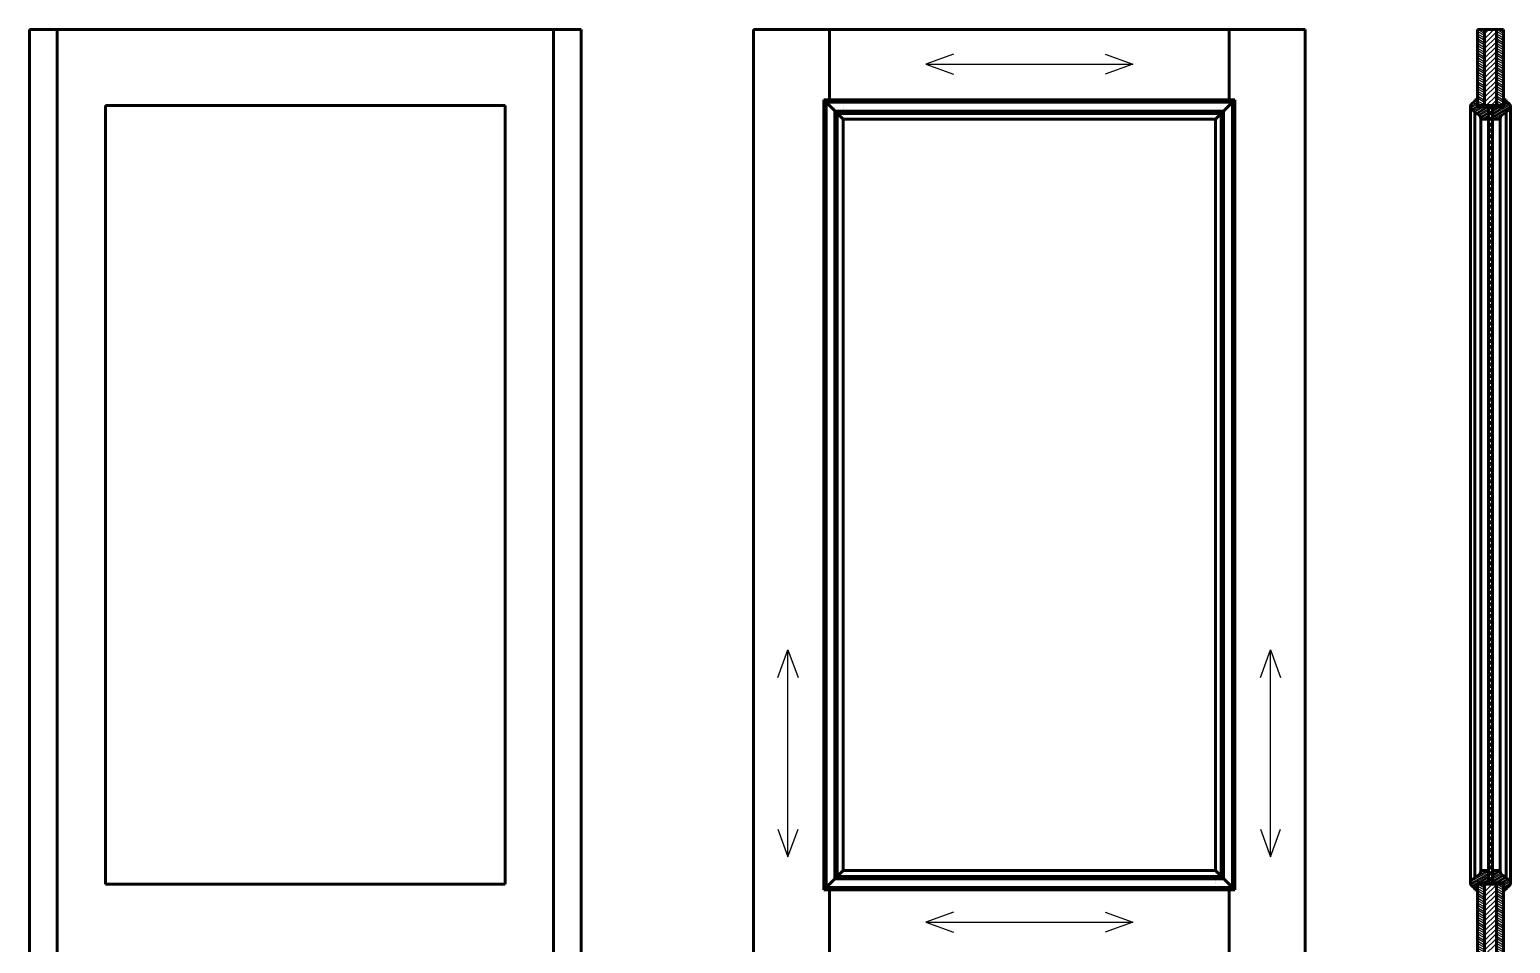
# Model space of a CAD drawing. Header units: inches. Extents: x -4554 to 14101, y -13650 to 2449.
# Drawn here: x -1050 to 1098, y -2426 to -1100 of the extents above; entities that cross this region are included whole.
import ezdxf

# ---------------------------------------------------------------- set-up
doc = ezdxf.new("R2010")
doc.units = ezdxf.units.IN
doc.layers.add('Слой1', color=7, linetype='Continuous')

# ---------------------------------------------------------------- blocks, each defined once
blk = doc.blocks.new('*B3')
at = {"layer": 'Слой1', "linetype": 'Continuous'}
for p, q in [((1066, -1221.8), (1069.5, -1218.3)), ((1066, -1220.4), (1068.1, -1218.3)), ((1067.4, -1221.8), (1069.5, -1219.7)), ((1071.6, -1212), (1068, -1215.5)), ((1070.2, -1212), (1068, -1214.1)), ((1072, -1220.1), (1068.5, -1223.6)), ((1070.6, -1220.1), (1068.5, -1222.2)), ((1071.6, -1213.4), (1069.5, -1215.5)), ((1072, -1221.5), (1069.9, -1223.6)), ((1066, -1230.3), (1069.5, -1226.8)), ((1066, -1228.9), (1068.1, -1226.8)), ((1066, -1238.8), (1069.5, -1235.3)), ((1066, -1237.4), (1068.1, -1235.3)), ((1066, -1247.3), (1069.5, -1243.7)), ((1066, -1245.9), (1068.1, -1243.7)), ((1067.4, -1230.3), (1069.5, -1228.2)), ((1067.4, -1238.8), (1069.5, -1236.7)), ((1067.4, -1247.3), (1069.5, -1245.2)), ((1072, -1228.5), (1068.5, -1232.1)), ((1070.6, -1228.5), (1068.5, -1230.7)), ((1072, -1237), (1068.5, -1240.6)), ((1070.6, -1237), (1068.5, -1239.2)), ((1072, -1245.5), (1068.5, -1249.1)), ((1070.6, -1245.5), (1068.5, -1247.6)), ((1072, -1230), (1069.9, -1232.1)), ((1072, -1238.4), (1069.9, -1240.6)), ((1066, -1255.8), (1069.5, -1252.2)), ((1066, -1254.3), (1068.1, -1252.2)), ((1066, -1264.2), (1069.5, -1260.7)), ((1066, -1262.8), (1068.1, -1260.7)), ((1067.4, -1255.8), (1069.5, -1253.6)), ((1067.4, -1264.2), (1069.5, -1262.1)), ((1072, -1254), (1068.5, -1257.5)), ((1070.6, -1254), (1068.5, -1256.1)), ((1072, -1262.5), (1068.5, -1266)), ((1070.6, -1262.5), (1068.5, -1264.6)), ((1072, -1246.9), (1069.9, -1249.1)), ((1072, -1255.4), (1069.9, -1257.5)), ((1072, -1263.9), (1069.9, -1266)), ((1066, -1272.7), (1069.5, -1269.2)), ((1066, -1271.3), (1068.1, -1269.2)), ((1066, -1281.2), (1069.5, -1277.7)), ((1066, -1279.8), (1068.1, -1277.7)), ((1066, -1289.7), (1069.5, -1286.2)), ((1066, -1288.3), (1068.1, -1286.2)), ((1067.4, -1272.7), (1069.5, -1270.6)), ((1067.4, -1281.2), (1069.5, -1279.1)), ((1067.4, -1289.7), (1069.5, -1287.6)), ((1072, -1271), (1068.5, -1274.5)), ((1070.6, -1271), (1068.5, -1273.1)), ((1072, -1279.5), (1068.5, -1283)), ((1070.6, -1279.5), (1068.5, -1281.6)), ((1072, -1287.9), (1068.5, -1291.5)), ((1070.6, -1287.9), (1068.5, -1290.1)), ((1072, -1272.4), (1069.9, -1274.5)), ((1072, -1280.9), (1069.9, -1283)), ((1066, -1298.2), (1069.5, -1294.7)), ((1066, -1296.8), (1068.1, -1294.7)), ((1066, -1306.7), (1069.5, -1303.1)), ((1066, -1305.3), (1068.1, -1303.1)), ((1067.4, -1298.2), (1069.5, -1296.1)), ((1067.4, -1306.7), (1069.5, -1304.6)), ((1072, -1296.4), (1068.5, -1300)), ((1070.6, -1296.4), (1068.5, -1298.6)), ((1072, -1304.9), (1068.5, -1308.5)), ((1070.6, -1304.9), (1068.5, -1307)), ((1072, -1289.4), (1069.9, -1291.5)), ((1072, -1297.8), (1069.9, -1300)), ((1072, -1306.3), (1069.9, -1308.5)), ((1066, -1315.2), (1069.5, -1311.6)), ((1066, -1313.7), (1068.1, -1311.6)), ((1066, -1323.6), (1069.5, -1320.1)), ((1066, -1322.2), (1068.1, -1320.1)), ((1066, -1332.1), (1069.5, -1328.6)), ((1066, -1330.7), (1068.1, -1328.6)), ((1067.4, -1315.2), (1069.5, -1313)), ((1067.4, -1323.6), (1069.5, -1321.5)), ((1067.4, -1332.1), (1069.5, -1330)), ((1072, -1313.4), (1068.5, -1316.9)), ((1070.6, -1313.4), (1068.5, -1315.5)), ((1072, -1321.9), (1068.5, -1325.4)), ((1070.6, -1321.9), (1068.5, -1324)), ((1072, -1330.4), (1068.5, -1333.9)), ((1070.6, -1330.4), (1068.5, -1332.5)), ((1072, -1314.8), (1069.9, -1316.9)), ((1072, -1323.3), (1069.9, -1325.4)), ((1066, -1340.6), (1069.5, -1337.1)), ((1066, -1339.2), (1068.1, -1337.1)), ((1066, -1349.1), (1069.5, -1345.6)), ((1066, -1347.7), (1068.1, -1345.6)), ((1067.4, -1340.6), (1069.5, -1338.5)), ((1067.4, -1349.1), (1069.5, -1347)), ((1072, -1338.9), (1068.5, -1342.4)), ((1070.6, -1338.9), (1068.5, -1341)), ((1072, -1347.3), (1068.5, -1350.9)), ((1070.6, -1347.3), (1068.5, -1349.5)), ((1072, -1331.8), (1069.9, -1333.9)), ((1072, -1340.3), (1069.9, -1342.4)), ((1072, -1348.8), (1069.9, -1350.9)), ((1066, -1357.6), (1069.5, -1354.1)), ((1066, -1356.2), (1068.1, -1354.1)), ((1066, -1366.1), (1069.5, -1362.5)), ((1066, -1364.7), (1068.1, -1362.5)), ((1066, -1374.6), (1069.5, -1371)), ((1066, -1373.1), (1068.1, -1371)), ((1067.4, -1357.6), (1069.5, -1355.5)), ((1067.4, -1366.1), (1069.5, -1363.9)), ((1067.4, -1374.6), (1069.5, -1372.4)), ((1072, -1355.8), (1068.5, -1359.4)), ((1070.6, -1355.8), (1068.5, -1357.9)), ((1072, -1364.3), (1068.5, -1367.8)), ((1070.6, -1364.3), (1068.5, -1366.4)), ((1072, -1372.8), (1068.5, -1376.3)), ((1070.6, -1372.8), (1068.5, -1374.9)), ((1072, -1357.2), (1069.9, -1359.4)), ((1072, -1365.7), (1069.9, -1367.8)), ((1072, -1374.2), (1069.9, -1376.3)), ((1066, -1383), (1069.5, -1379.5)), ((1066, -1381.6), (1068.1, -1379.5)), ((1066, -1391.5), (1069.5, -1388)), ((1066, -1390.1), (1068.1, -1388)), ((1067.4, -1383), (1069.5, -1380.9)), ((1067.4, -1391.5), (1069.5, -1389.4)), ((1072, -1381.3), (1068.5, -1384.8)), ((1070.6, -1381.3), (1068.5, -1383.4)), ((1072, -1389.8), (1068.5, -1393.3)), ((1070.6, -1389.8), (1068.5, -1391.9)), ((1072, -1382.7), (1069.9, -1384.8)), ((1072, -1391.2), (1069.9, -1393.3)), ((1066, -1400), (1069.5, -1396.5)), ((1066, -1398.6), (1068.1, -1396.5)), ((1066, -1408.5), (1069.5, -1405)), ((1066, -1407.1), (1068.1, -1405)), ((1066, -1417), (1069.5, -1413.4)), ((1066, -1415.6), (1068.1, -1413.4)), ((1067.4, -1400), (1069.5, -1397.9)), ((1067.4, -1408.5), (1069.5, -1406.4)), ((1067.4, -1417), (1069.5, -1414.9)), ((1072, -1398.3), (1068.5, -1401.8)), ((1070.6, -1398.3), (1068.5, -1400.4)), ((1072, -1406.7), (1068.5, -1410.3)), ((1070.6, -1406.7), (1068.5, -1408.9)), ((1072, -1415.2), (1068.5, -1418.8)), ((1070.6, -1415.2), (1068.5, -1417.3)), ((1072, -1399.7), (1069.9, -1401.8)), ((1072, -1408.2), (1069.9, -1410.3)), ((1072, -1416.6), (1069.9, -1418.8)), ((1066, -1425.5), (1069.5, -1421.9)), ((1066, -1424.1), (1068.1, -1421.9)), ((1066, -1434), (1069.5, -1430.4)), ((1066, -1432.5), (1068.1, -1430.4)), ((1066, -1442.4), (1069.5, -1438.9)), ((1066, -1441), (1068.1, -1438.9)), ((1067.4, -1425.5), (1069.5, -1423.3)), ((1067.4, -1434), (1069.5, -1431.8)), ((1072, -1423.7), (1068.5, -1427.2)), ((1070.6, -1423.7), (1068.5, -1425.8)), ((1072, -1432.2), (1068.5, -1435.7)), ((1070.6, -1432.2), (1068.5, -1434.3)), ((1072, -1425.1), (1069.9, -1427.2)), ((1072, -1433.6), (1069.9, -1435.7)), ((1066, -1450.9), (1069.5, -1447.4)), ((1066, -1449.5), (1068.1, -1447.4)), ((1066, -1459.4), (1069.5, -1455.9)), ((1066, -1458), (1068.1, -1455.9)), ((1067.4, -1442.4), (1069.5, -1440.3)), ((1067.4, -1450.9), (1069.5, -1448.8)), ((1067.4, -1459.4), (1069.5, -1457.3)), ((1072, -1440.7), (1068.5, -1444.2)), ((1070.6, -1440.7), (1068.5, -1442.8)), ((1072, -1449.2), (1068.5, -1452.7)), ((1070.6, -1449.2), (1068.5, -1451.3)), ((1072, -1457.7), (1068.5, -1461.2)), ((1070.6, -1457.7), (1068.5, -1459.8)), ((1072, -1442.1), (1069.9, -1444.2)), ((1072, -1450.6), (1069.9, -1452.7)), ((1072, -1459.1), (1069.9, -1461.2)), ((1066, -1467.9), (1069.5, -1464.4)), ((1066, -1466.5), (1068.1, -1464.4)), ((1066, -1476.4), (1069.5, -1472.8)), ((1066, -1475), (1068.1, -1472.8)), ((1066, -1484.9), (1069.5, -1481.3)), ((1066, -1483.5), (1068.1, -1481.3)), ((1067.4, -1467.9), (1069.5, -1465.8)), ((1067.4, -1476.4), (1069.5, -1474.3)), ((1072, -1466.1), (1068.5, -1469.7)), ((1070.6, -1466.1), (1068.5, -1468.3)), ((1072, -1474.6), (1068.5, -1478.2)), ((1070.6, -1474.6), (1068.5, -1476.7)), ((1072, -1467.6), (1069.9, -1469.7)), ((1072, -1476), (1069.9, -1478.2)), ((1066, -1493.4), (1069.5, -1489.8)), ((1066, -1491.9), (1068.1, -1489.8)), ((1066, -1501.8), (1069.5, -1498.3)), ((1066, -1500.4), (1068.1, -1498.3)), ((1067.4, -1484.9), (1069.5, -1482.7)), ((1067.4, -1493.4), (1069.5, -1491.2)), ((1067.4, -1501.8), (1069.5, -1499.7)), ((1072, -1483.1), (1068.5, -1486.6)), ((1070.6, -1483.1), (1068.5, -1485.2)), ((1072, -1491.6), (1068.5, -1495.1)), ((1070.6, -1491.6), (1068.5, -1493.7)), ((1072, -1500.1), (1068.5, -1503.6)), ((1070.6, -1500.1), (1068.5, -1502.2)), ((1072, -1484.5), (1069.9, -1486.6)), ((1072, -1493), (1069.9, -1495.1)), ((1072, -1501.5), (1069.9, -1503.6)), ((1066, -1510.3), (1069.5, -1506.8)), ((1066, -1508.9), (1068.1, -1506.8)), ((1066, -1518.8), (1069.5, -1515.3)), ((1066, -1517.4), (1068.1, -1515.3)), ((1066, -1527.3), (1069.5, -1523.8)), ((1066, -1525.9), (1068.1, -1523.8)), ((1067.4, -1510.3), (1069.5, -1508.2)), ((1067.4, -1518.8), (1069.5, -1516.7)), ((1072, -1508.6), (1068.5, -1512.1)), ((1070.6, -1508.6), (1068.5, -1510.7)), ((1072, -1517), (1068.5, -1520.6)), ((1070.6, -1517), (1068.5, -1519.2)), ((1072, -1510), (1069.9, -1512.1)), ((1072, -1518.5), (1069.9, -1520.6)), ((1066, -1535.8), (1069.5, -1532.2)), ((1066, -1534.4), (1068.1, -1532.2)), ((1066, -1544.3), (1069.5, -1540.7)), ((1066, -1542.8), (1068.1, -1540.7)), ((1067.4, -1527.3), (1069.5, -1525.2)), ((1067.4, -1535.8), (1069.5, -1533.7)), ((1067.4, -1544.3), (1069.5, -1542.1)), ((1072, -1525.5), (1068.5, -1529.1)), ((1070.6, -1525.5), (1068.5, -1527.7)), ((1072, -1534), (1068.5, -1537.6)), ((1070.6, -1534), (1068.5, -1536.1)), ((1072, -1542.5), (1068.5, -1546)), ((1070.6, -1542.5), (1068.5, -1544.6)), ((1072, -1526.9), (1069.9, -1529.1)), ((1072, -1535.4), (1069.9, -1537.6)), ((1072, -1543.9), (1069.9, -1546)), ((1066, -1552.7), (1069.5, -1549.2)), ((1066, -1551.3), (1068.1, -1549.2)), ((1066, -1561.2), (1069.5, -1557.7)), ((1066, -1559.8), (1068.1, -1557.7)), ((1066, -1569.7), (1069.5, -1566.2)), ((1066, -1568.3), (1068.1, -1566.2)), ((1067.4, -1552.7), (1069.5, -1550.6)), ((1067.4, -1561.2), (1069.5, -1559.1)), ((1067.4, -1569.7), (1069.5, -1567.6)), ((1072, -1551), (1068.5, -1554.5)), ((1070.6, -1551), (1068.5, -1553.1)), ((1072, -1559.5), (1068.5, -1563)), ((1070.6, -1559.5), (1068.5, -1561.6)), ((1072, -1552.4), (1069.9, -1554.5)), ((1072, -1560.9), (1069.9, -1563)), ((1066, -1578.2), (1069.5, -1574.7)), ((1066, -1576.8), (1068.1, -1574.7)), ((1066, -1586.7), (1069.5, -1583.2)), ((1066, -1585.3), (1068.1, -1583.2)), ((1067.4, -1578.2), (1069.5, -1576.1)), ((1067.4, -1586.7), (1069.5, -1584.6)), ((1072, -1568), (1068.5, -1571.5)), ((1070.6, -1568), (1068.5, -1570.1)), ((1072, -1576.4), (1068.5, -1580)), ((1070.6, -1576.4), (1068.5, -1578.6)), ((1072, -1584.9), (1068.5, -1588.5)), ((1070.6, -1584.9), (1068.5, -1587.1)), ((1072, -1569.4), (1069.9, -1571.5)), ((1072, -1577.9), (1069.9, -1580)), ((1072, -1586.3), (1069.9, -1588.5)), ((1066, -1595.2), (1069.5, -1591.6)), ((1066, -1593.8), (1068.1, -1591.6)), ((1066, -1603.7), (1069.5, -1600.1)), ((1066, -1602.2), (1068.1, -1600.1)), ((1066, -1612.1), (1069.5, -1608.6)), ((1066, -1610.7), (1068.1, -1608.6)), ((1067.4, -1595.2), (1069.5, -1593.1)), ((1067.4, -1603.7), (1069.5, -1601.5)), ((1067.4, -1612.1), (1069.5, -1610)), ((1072, -1593.4), (1068.5, -1597)), ((1070.6, -1593.4), (1068.5, -1595.5)), ((1072, -1601.9), (1068.5, -1605.4)), ((1070.6, -1601.9), (1068.5, -1604)), ((1072, -1610.4), (1068.5, -1613.9)), ((1070.6, -1610.4), (1068.5, -1612.5)), ((1072, -1594.8), (1069.9, -1597)), ((1072, -1603.3), (1069.9, -1605.4)), ((1066, -1620.6), (1069.5, -1617.1)), ((1066, -1619.2), (1068.1, -1617.1)), ((1066, -1629.1), (1069.5, -1625.6)), ((1066, -1627.7), (1068.1, -1625.6)), ((1067.4, -1620.6), (1069.5, -1618.5)), ((1067.4, -1629.1), (1069.5, -1627)), ((1072, -1618.9), (1068.5, -1622.4)), ((1070.6, -1618.9), (1068.5, -1621)), ((1072, -1627.4), (1068.5, -1630.9)), ((1070.6, -1627.4), (1068.5, -1629.5)), ((1072, -1611.8), (1069.9, -1613.9)), ((1072, -1620.3), (1069.9, -1622.4)), ((1072, -1628.8), (1069.9, -1630.9)), ((1066, -1637.6), (1069.5, -1634.1)), ((1066, -1636.2), (1068.1, -1634.1)), ((1066, -1646.1), (1069.5, -1642.6)), ((1066, -1644.7), (1068.1, -1642.6)), ((1066, -1654.6), (1069.5, -1651)), ((1066, -1653.2), (1068.1, -1651)), ((1067.4, -1637.6), (1069.5, -1635.5)), ((1067.4, -1646.1), (1069.5, -1644)), ((1067.4, -1654.6), (1069.5, -1652.4)), ((1072, -1635.8), (1068.5, -1639.4)), ((1070.6, -1635.8), (1068.5, -1638)), ((1072, -1644.3), (1068.5, -1647.9)), ((1070.6, -1644.3), (1068.5, -1646.4)), ((1072, -1652.8), (1068.5, -1656.3)), ((1070.6, -1652.8), (1068.5, -1654.9)), ((1072, -1637.3), (1069.9, -1639.4)), ((1072, -1645.7), (1069.9, -1647.9)), ((1066, -1663.1), (1069.5, -1659.5)), ((1066, -1661.6), (1068.1, -1659.5)), ((1066, -1671.5), (1069.5, -1668)), ((1066, -1670.1), (1068.1, -1668)), ((1067.4, -1663.1), (1069.5, -1660.9)), ((1067.4, -1671.5), (1069.5, -1669.4)), ((1072, -1661.3), (1068.5, -1664.8)), ((1070.6, -1661.3), (1068.5, -1663.4)), ((1072, -1669.8), (1068.5, -1673.3)), ((1070.6, -1669.8), (1068.5, -1671.9)), ((1072, -1654.2), (1069.9, -1656.3)), ((1072, -1662.7), (1069.9, -1664.8)), ((1072, -1671.2), (1069.9, -1673.3)), ((1066, -1680), (1069.5, -1676.5)), ((1066, -1678.6), (1068.1, -1676.5)), ((1066, -1688.5), (1069.5, -1685)), ((1066, -1687.1), (1068.1, -1685)), ((1066, -1697), (1069.5, -1693.5)), ((1066, -1695.6), (1068.1, -1693.5)), ((1067.4, -1680), (1069.5, -1677.9)), ((1067.4, -1688.5), (1069.5, -1686.4)), ((1067.4, -1697), (1069.5, -1694.9)), ((1072, -1678.3), (1068.5, -1681.8)), ((1070.6, -1678.3), (1068.5, -1680.4)), ((1072, -1686.8), (1068.5, -1690.3)), ((1070.6, -1686.8), (1068.5, -1688.9)), ((1072, -1695.2), (1068.5, -1698.8)), ((1070.6, -1695.2), (1068.5, -1697.4)), ((1072, -1679.7), (1069.9, -1681.8)), ((1072, -1688.2), (1069.9, -1690.3)), ((1072, -1696.7), (1069.9, -1698.8)), ((1066, -1705.5), (1069.5, -1701.9)), ((1066, -1704.1), (1068.1, -1701.9)), ((1066, -1714), (1069.5, -1710.4)), ((1066, -1712.6), (1068.1, -1710.4)), ((1067.4, -1705.5), (1069.5, -1703.4)), ((1067.4, -1714), (1069.5, -1711.8)), ((1072, -1703.7), (1068.5, -1707.3)), ((1070.6, -1703.7), (1068.5, -1705.8)), ((1072, -1712.2), (1068.5, -1715.7)), ((1070.6, -1712.2), (1068.5, -1714.3)), ((1072, -1705.1), (1069.9, -1707.3)), ((1072, -1713.6), (1069.9, -1715.7)), ((1066, -1722.5), (1069.5, -1718.9)), ((1066, -1721), (1068.1, -1718.9)), ((1066, -1730.9), (1069.5, -1727.4)), ((1066, -1729.5), (1068.1, -1727.4)), ((1066, -1739.4), (1069.5, -1735.9)), ((1066, -1738), (1068.1, -1735.9)), ((1067.4, -1722.5), (1069.5, -1720.3)), ((1067.4, -1730.9), (1069.5, -1728.8)), ((1067.4, -1739.4), (1069.5, -1737.3)), ((1072, -1720.7), (1068.5, -1724.2)), ((1070.6, -1720.7), (1068.5, -1722.8)), ((1072, -1729.2), (1068.5, -1732.7)), ((1070.6, -1729.2), (1068.5, -1731.3)), ((1072, -1737.7), (1068.5, -1741.2)), ((1070.6, -1737.7), (1068.5, -1739.8)), ((1072, -1722.1), (1069.9, -1724.2)), ((1072, -1730.6), (1069.9, -1732.7)), ((1072, -1739.1), (1069.9, -1741.2)), ((1066, -1747.9), (1069.5, -1744.4)), ((1066, -1746.5), (1068.1, -1744.4)), ((1066, -1756.4), (1069.5, -1752.9)), ((1066, -1755), (1068.1, -1752.9)), ((1067.4, -1747.9), (1069.5, -1745.8)), ((1067.4, -1756.4), (1069.5, -1754.3)), ((1072, -1746.2), (1068.5, -1749.7)), ((1070.6, -1746.2), (1068.5, -1748.3)), ((1072, -1754.6), (1068.5, -1758.2)), ((1070.6, -1754.6), (1068.5, -1756.8)), ((1072, -1747.6), (1069.9, -1749.7)), ((1072, -1756.1), (1069.9, -1758.2)), ((1066, -1764.9), (1069.5, -1761.3)), ((1066, -1763.5), (1068.1, -1761.3)), ((1066, -1773.4), (1069.5, -1769.8)), ((1066, -1772), (1068.1, -1769.8)), ((1066, -1781.9), (1069.5, -1778.3)), ((1066, -1780.4), (1068.1, -1778.3)), ((1067.4, -1764.9), (1069.5, -1762.8)), ((1067.4, -1773.4), (1069.5, -1771.2)), ((1067.4, -1781.9), (1069.5, -1779.7)), ((1072, -1763.1), (1068.5, -1766.7)), ((1070.6, -1763.1), (1068.5, -1765.2)), ((1072, -1771.6), (1068.5, -1775.1)), ((1070.6, -1771.6), (1068.5, -1773.7)), ((1072, -1780.1), (1068.5, -1783.6)), ((1070.6, -1780.1), (1068.5, -1782.2)), ((1072, -1764.5), (1069.9, -1766.7)), ((1072, -1773), (1069.9, -1775.1)), ((1072, -1781.5), (1069.9, -1783.6)), ((1066, -1790.3), (1069.5, -1786.8)), ((1066, -1788.9), (1068.1, -1786.8)), ((1066, -1798.8), (1069.5, -1795.3)), ((1066, -1797.4), (1068.1, -1795.3)), ((1066, -1807.3), (1069.5, -1803.8)), ((1066, -1805.9), (1068.1, -1803.8)), ((1067.4, -1790.3), (1069.5, -1788.2)), ((1067.4, -1798.8), (1069.5, -1796.7)), ((1072, -1788.6), (1068.5, -1792.1)), ((1070.6, -1788.6), (1068.5, -1790.7)), ((1072, -1797.1), (1068.5, -1800.6)), ((1070.6, -1797.1), (1068.5, -1799.2)), ((1072, -1790), (1069.9, -1792.1)), ((1072, -1798.5), (1069.9, -1800.6)), ((1066, -1815.8), (1069.5, -1812.3)), ((1066, -1814.4), (1068.1, -1812.3)), ((1066, -1824.3), (1069.5, -1820.7)), ((1066, -1822.9), (1068.1, -1820.7)), ((1067.4, -1807.3), (1069.5, -1805.2)), ((1067.4, -1815.8), (1069.5, -1813.7)), ((1067.4, -1824.3), (1069.5, -1822.2)), ((1072, -1805.5), (1068.5, -1809.1)), ((1070.6, -1805.5), (1068.5, -1807.7)), ((1072, -1814), (1068.5, -1817.6)), ((1070.6, -1814), (1068.5, -1816.2)), ((1072, -1822.5), (1068.5, -1826.1)), ((1070.6, -1822.5), (1068.5, -1824.6)), ((1072, -1807), (1069.9, -1809.1)), ((1072, -1815.4), (1069.9, -1817.6)), ((1072, -1823.9), (1069.9, -1826.1)), ((1066, -1832.8), (1069.5, -1829.2)), ((1066, -1831.3), (1068.1, -1829.2)), ((1066, -1841.2), (1069.5, -1837.7)), ((1066, -1839.8), (1068.1, -1837.7)), ((1066, -1849.7), (1069.5, -1846.2)), ((1066, -1848.3), (1068.1, -1846.2)), ((1067.4, -1832.8), (1069.5, -1830.6)), ((1067.4, -1841.2), (1069.5, -1839.1)), ((1072, -1831), (1068.5, -1834.5)), ((1070.6, -1831), (1068.5, -1833.1)), ((1072, -1839.5), (1068.5, -1843)), ((1070.6, -1839.5), (1068.5, -1841.6)), ((1072, -1832.4), (1069.9, -1834.5)), ((1072, -1840.9), (1069.9, -1843)), ((1066, -1858.2), (1069.5, -1854.7)), ((1066, -1856.8), (1068.1, -1854.7)), ((1066, -1866.7), (1069.5, -1863.2)), ((1066, -1865.3), (1068.1, -1863.2)), ((1067.4, -1849.7), (1069.5, -1847.6)), ((1067.4, -1858.2), (1069.5, -1856.1)), ((1067.4, -1866.7), (1069.5, -1864.6)), ((1072, -1848), (1068.5, -1851.5)), ((1070.6, -1848), (1068.5, -1850.1)), ((1072, -1856.5), (1068.5, -1860)), ((1070.6, -1856.5), (1068.5, -1858.6)), ((1072, -1864.9), (1068.5, -1868.5)), ((1070.6, -1864.9), (1068.5, -1867.1)), ((1072, -1849.4), (1069.9, -1851.5)), ((1072, -1857.9), (1069.9, -1860)), ((1072, -1866.4), (1069.9, -1868.5)), ((1066, -1875.2), (1069.5, -1871.7)), ((1066, -1873.8), (1068.1, -1871.7)), ((1066, -1883.7), (1069.5, -1880.1)), ((1066, -1882.3), (1068.1, -1880.1)), ((1066, -1892.2), (1069.5, -1888.6)), ((1066, -1890.7), (1068.1, -1888.6)), ((1067.4, -1875.2), (1069.5, -1873.1)), ((1067.4, -1883.7), (1069.5, -1881.6)), ((1067.4, -1892.2), (1069.5, -1890)), ((1072, -1873.4), (1068.5, -1877)), ((1070.6, -1873.4), (1068.5, -1875.6)), ((1072, -1881.9), (1068.5, -1885.5)), ((1070.6, -1881.9), (1068.5, -1884)), ((1072, -1874.8), (1069.9, -1877)), ((1072, -1883.3), (1069.9, -1885.5)), ((1066, -1900.6), (1069.5, -1897.1)), ((1066, -1899.2), (1068.1, -1897.1)), ((1066, -1909.1), (1069.5, -1905.6)), ((1066, -1907.7), (1068.1, -1905.6)), ((1067.4, -1900.6), (1069.5, -1898.5)), ((1067.4, -1909.1), (1069.5, -1907)), ((1072, -1890.4), (1068.5, -1893.9)), ((1070.6, -1890.4), (1068.5, -1892.5)), ((1072, -1898.9), (1068.5, -1902.4)), ((1070.6, -1898.9), (1068.5, -1901)), ((1072, -1907.4), (1068.5, -1910.9)), ((1070.6, -1907.4), (1068.5, -1909.5)), ((1072, -1891.8), (1069.9, -1893.9)), ((1072, -1900.3), (1069.9, -1902.4)), ((1072, -1908.8), (1069.9, -1910.9)), ((1066, -1917.6), (1069.5, -1914.1)), ((1066, -1916.2), (1068.1, -1914.1)), ((1066, -1926.1), (1069.5, -1922.6)), ((1066, -1924.7), (1068.1, -1922.6)), ((1066, -1934.6), (1069.5, -1931)), ((1066, -1933.2), (1068.1, -1931)), ((1067.4, -1917.6), (1069.5, -1915.5)), ((1067.4, -1926.1), (1069.5, -1924)), ((1067.4, -1934.6), (1069.5, -1932.5)), ((1072, -1915.9), (1068.5, -1919.4)), ((1070.6, -1915.9), (1068.5, -1918)), ((1072, -1924.3), (1068.5, -1927.9)), ((1070.6, -1924.3), (1068.5, -1926.5)), ((1072, -1932.8), (1068.5, -1936.4)), ((1070.6, -1932.8), (1068.5, -1934.9)), ((1072, -1917.3), (1069.9, -1919.4)), ((1072, -1925.8), (1069.9, -1927.9)), ((1066, -1943.1), (1069.5, -1939.5)), ((1066, -1941.7), (1068.1, -1939.5)), ((1066, -1951.6), (1069.5, -1948)), ((1066, -1950.1), (1068.1, -1948)), ((1067.4, -1943.1), (1069.5, -1940.9)), ((1067.4, -1951.6), (1069.5, -1949.4)), ((1072, -1941.3), (1068.5, -1944.8)), ((1070.6, -1941.3), (1068.5, -1943.4)), ((1072, -1949.8), (1068.5, -1953.3)), ((1070.6, -1949.8), (1068.5, -1951.9)), ((1072, -1934.2), (1069.9, -1936.4)), ((1072, -1942.7), (1069.9, -1944.8)), ((1072, -1951.2), (1069.9, -1953.3)), ((1066, -1960), (1069.5, -1956.5)), ((1066, -1958.6), (1068.1, -1956.5)), ((1066, -1968.5), (1069.5, -1965)), ((1066, -1967.1), (1068.1, -1965)), ((1066, -1977), (1069.5, -1973.5)), ((1066, -1975.6), (1068.1, -1973.5)), ((1067.4, -1960), (1069.5, -1957.9)), ((1067.4, -1968.5), (1069.5, -1966.4)), ((1067.4, -1977), (1069.5, -1974.9)), ((1072, -1958.3), (1068.5, -1961.8)), ((1070.6, -1958.3), (1068.5, -1960.4)), ((1072, -1966.8), (1068.5, -1970.3)), ((1070.6, -1966.8), (1068.5, -1968.9)), ((1072, -1975.3), (1068.5, -1978.8)), ((1070.6, -1975.3), (1068.5, -1977.4)), ((1072, -1959.7), (1069.9, -1961.8)), ((1072, -1968.2), (1069.9, -1970.3)), ((1066, -1985.5), (1069.5, -1982)), ((1066, -1984.1), (1068.1, -1982)), ((1066, -1994), (1069.5, -1990.4)), ((1066, -1992.6), (1068.1, -1990.4)), ((1067.4, -1985.5), (1069.5, -1983.4)), ((1067.4, -1994), (1069.5, -1991.9)), ((1072, -1983.7), (1068.5, -1987.3)), ((1070.6, -1983.7), (1068.5, -1985.9)), ((1072, -1992.2), (1068.5, -1995.8)), ((1070.6, -1992.2), (1068.5, -1994.3)), ((1072, -1976.7), (1069.9, -1978.8)), ((1072, -1985.2), (1069.9, -1987.3)), ((1072, -1993.6), (1069.9, -1995.8)), ((1066, -2002.5), (1069.5, -1998.9)), ((1066, -2001.1), (1068.1, -1998.9)), ((1066, -2011), (1069.5, -2007.4)), ((1066, -2009.5), (1068.1, -2007.4)), ((1066, -2019.4), (1069.5, -2015.9)), ((1066, -2018), (1068.1, -2015.9)), ((1067.4, -2002.5), (1069.5, -2000.3)), ((1067.4, -2011), (1069.5, -2008.8)), ((1067.4, -2019.4), (1069.5, -2017.3)), ((1072, -2000.7), (1068.5, -2004.2)), ((1070.6, -2000.7), (1068.5, -2002.8)), ((1072, -2009.2), (1068.5, -2012.7)), ((1070.6, -2009.2), (1068.5, -2011.3)), ((1072, -2017.7), (1068.5, -2021.2)), ((1070.6, -2017.7), (1068.5, -2019.8)), ((1072, -2002.1), (1069.9, -2004.2)), ((1072, -2010.6), (1069.9, -2012.7)), ((1066, -2027.9), (1069.5, -2024.4)), ((1066, -2026.5), (1068.1, -2024.4)), ((1066, -2036.4), (1069.5, -2032.9)), ((1066, -2035), (1068.1, -2032.9)), ((1067.4, -2027.9), (1069.5, -2025.8)), ((1067.4, -2036.4), (1069.5, -2034.3)), ((1072, -2026.2), (1068.5, -2029.7)), ((1070.6, -2026.2), (1068.5, -2028.3)), ((1072, -2034.7), (1068.5, -2038.2)), ((1070.6, -2034.7), (1068.5, -2036.8)), ((1072, -2019.1), (1069.9, -2021.2)), ((1072, -2027.6), (1069.9, -2029.7)), ((1072, -2036.1), (1069.9, -2038.2)), ((1066, -2044.9), (1069.5, -2041.4)), ((1066, -2043.5), (1068.1, -2041.4)), ((1066, -2053.4), (1069.5, -2049.8)), ((1066, -2052), (1068.1, -2049.8)), ((1066, -2061.9), (1069.5, -2058.3)), ((1066, -2060.5), (1068.1, -2058.3)), ((1067.4, -2044.9), (1069.5, -2042.8)), ((1067.4, -2053.4), (1069.5, -2051.3)), ((1067.4, -2061.9), (1069.5, -2059.7)), ((1072, -2043.1), (1068.5, -2046.7)), ((1070.6, -2043.1), (1068.5, -2045.3)), ((1072, -2051.6), (1068.5, -2055.2)), ((1070.6, -2051.6), (1068.5, -2053.7)), ((1072, -2060.1), (1068.5, -2063.6)), ((1070.6, -2060.1), (1068.5, -2062.2)), ((1072, -2044.6), (1069.9, -2046.7)), ((1072, -2053), (1069.9, -2055.2)), ((1072, -2061.5), (1069.9, -2063.6)), ((1066, -2070.3), (1069.5, -2066.8)), ((1066, -2068.9), (1068.1, -2066.8)), ((1066, -2078.8), (1069.5, -2075.3)), ((1066, -2077.4), (1068.1, -2075.3)), ((1067.4, -2070.3), (1069.5, -2068.2)), ((1067.4, -2078.8), (1069.5, -2076.7)), ((1072, -2068.6), (1068.5, -2072.1)), ((1070.6, -2068.6), (1068.5, -2070.7)), ((1072, -2077.1), (1068.5, -2080.6)), ((1070.6, -2077.1), (1068.5, -2079.2)), ((1072, -2070), (1069.9, -2072.1)), ((1072, -2078.5), (1069.9, -2080.6)), ((1066, -2087.3), (1069.5, -2083.8)), ((1066, -2085.9), (1068.1, -2083.8)), ((1066, -2095.8), (1069.5, -2092.3)), ((1066, -2094.4), (1068.1, -2092.3)), ((1066, -2104.3), (1069.5, -2100.8)), ((1066, -2102.9), (1068.1, -2100.8)), ((1067.4, -2087.3), (1069.5, -2085.2)), ((1067.4, -2095.8), (1069.5, -2093.7)), ((1067.4, -2104.3), (1069.5, -2102.2)), ((1072, -2085.6), (1068.5, -2089.1)), ((1070.6, -2085.6), (1068.5, -2087.7)), ((1072, -2094), (1068.5, -2097.6)), ((1070.6, -2094), (1068.5, -2096.2)), ((1072, -2102.5), (1068.5, -2106.1)), ((1070.6, -2102.5), (1068.5, -2104.7)), ((1072, -2087), (1069.9, -2089.1)), ((1072, -2095.5), (1069.9, -2097.6)), ((1072, -2103.9), (1069.9, -2106.1)), ((1066, -2112.8), (1069.5, -2109.2)), ((1066, -2111.4), (1068.1, -2109.2)), ((1066, -2121.3), (1069.5, -2117.7)), ((1066, -2119.8), (1068.1, -2117.7)), ((1066, -2129.7), (1069.5, -2126.2)), ((1066, -2128.3), (1068.1, -2126.2)), ((1067.4, -2112.8), (1069.5, -2110.7)), ((1067.4, -2121.3), (1069.5, -2119.1)), ((1072, -2111), (1068.5, -2114.6)), ((1070.6, -2111), (1068.5, -2113.1)), ((1072, -2119.5), (1068.5, -2123)), ((1070.6, -2119.5), (1068.5, -2121.6)), ((1072, -2112.4), (1069.9, -2114.6)), ((1072, -2120.9), (1069.9, -2123)), ((1066, -2138.2), (1069.5, -2134.7)), ((1066, -2136.8), (1068.1, -2134.7)), ((1066, -2146.7), (1069.5, -2143.2)), ((1066, -2145.3), (1068.1, -2143.2)), ((1067.4, -2129.7), (1069.5, -2127.6)), ((1067.4, -2138.2), (1069.5, -2136.1)), ((1067.4, -2146.7), (1069.5, -2144.6)), ((1072, -2128), (1068.5, -2131.5)), ((1070.6, -2128), (1068.5, -2130.1)), ((1072, -2136.5), (1068.5, -2140)), ((1070.6, -2136.5), (1068.5, -2138.6)), ((1072, -2145), (1068.5, -2148.5)), ((1070.6, -2145), (1068.5, -2147.1)), ((1072, -2129.4), (1069.9, -2131.5)), ((1072, -2137.9), (1069.9, -2140)), ((1072, -2146.4), (1069.9, -2148.5)), ((1066, -2155.2), (1069.5, -2151.7)), ((1066, -2153.8), (1068.1, -2151.7)), ((1066, -2163.7), (1069.5, -2160.2)), ((1066, -2162.3), (1068.1, -2160.2)), ((1066, -2172.2), (1069.5, -2168.6)), ((1066, -2170.8), (1068.1, -2168.6)), ((1067.4, -2155.2), (1069.5, -2153.1)), ((1067.4, -2163.7), (1069.5, -2161.6)), ((1072, -2153.4), (1068.5, -2157)), ((1070.6, -2153.4), (1068.5, -2155.6)), ((1072, -2161.9), (1068.5, -2165.5)), ((1070.6, -2161.9), (1068.5, -2164.1)), ((1072, -2154.9), (1069.9, -2157)), ((1072, -2163.3), (1069.9, -2165.5)), ((1066, -2180.7), (1069.5, -2177.1)), ((1066, -2179.2), (1068.1, -2177.1)), ((1066, -2189.1), (1069.5, -2185.6)), ((1066, -2187.7), (1068.1, -2185.6)), ((1067.4, -2172.2), (1069.5, -2170.1)), ((1067.4, -2180.7), (1069.5, -2178.5)), ((1067.4, -2189.1), (1069.5, -2187)), ((1072, -2170.4), (1068.5, -2174)), ((1070.6, -2170.4), (1068.5, -2172.5)), ((1072, -2178.9), (1068.5, -2182.4)), ((1070.6, -2178.9), (1068.5, -2181)), ((1072, -2187.4), (1068.5, -2190.9)), ((1070.6, -2187.4), (1068.5, -2189.5)), ((1072, -2171.8), (1069.9, -2174)), ((1072, -2180.3), (1069.9, -2182.4)), ((1072, -2188.8), (1069.9, -2190.9)), ((1066, -2197.6), (1069.5, -2194.1)), ((1066, -2196.2), (1068.1, -2194.1)), ((1066, -2206.1), (1069.5, -2202.6)), ((1066, -2204.7), (1068.1, -2202.6)), ((1066, -2214.6), (1069.5, -2211.1)), ((1066, -2213.2), (1068.1, -2211.1)), ((1067.4, -2197.6), (1069.5, -2195.5)), ((1067.4, -2206.1), (1069.5, -2204)), ((1072, -2195.9), (1068.5, -2199.4)), ((1070.6, -2195.9), (1068.5, -2198)), ((1072, -2204.4), (1068.5, -2207.9)), ((1070.6, -2204.4), (1068.5, -2206.5)), ((1072, -2197.3), (1069.9, -2199.4)), ((1072, -2205.8), (1069.9, -2207.9)), ((1066, -2223.1), (1069.5, -2219.5)), ((1066, -2221.7), (1068.1, -2219.5)), ((1066, -2231.6), (1069.5, -2228)), ((1066, -2230.2), (1068.1, -2228)), ((1067.4, -2214.6), (1069.5, -2212.5)), ((1067.4, -2223.1), (1069.5, -2221)), ((1067.4, -2231.6), (1069.5, -2229.4)), ((1072, -2212.8), (1068.5, -2216.4)), ((1070.6, -2212.8), (1068.5, -2215)), ((1072, -2221.3), (1068.5, -2224.9)), ((1070.6, -2221.3), (1068.5, -2223.4)), ((1072, -2229.8), (1068.5, -2233.3)), ((1070.6, -2229.8), (1068.5, -2231.9)), ((1072, -2214.3), (1069.9, -2216.4)), ((1072, -2222.7), (1069.9, -2224.9)), ((1072, -2231.2), (1069.9, -2233.3)), ((1066, -2240.1), (1069.5, -2236.5)), ((1066, -2238.6), (1068.1, -2236.5)), ((1066, -2248.5), (1069.5, -2245)), ((1066, -2247.1), (1068.1, -2245)), ((1066, -2257), (1069.5, -2253.5)), ((1066, -2255.6), (1068.1, -2253.5)), ((1067.4, -2240.1), (1069.5, -2237.9)), ((1067.4, -2248.5), (1069.5, -2246.4)), ((1067.4, -2257), (1069.5, -2254.9)), ((1072, -2238.3), (1068.5, -2241.8)), ((1070.6, -2238.3), (1068.5, -2240.4)), ((1072, -2246.8), (1068.5, -2250.3)), ((1070.6, -2246.8), (1068.5, -2248.9)), ((1072, -2239.7), (1069.9, -2241.8)), ((1072, -2248.2), (1069.9, -2250.3)), ((1066, -2265.5), (1069.5, -2262)), ((1066, -2264.1), (1068.1, -2262)), ((1066, -2274), (1069.5, -2270.5)), ((1066, -2272.6), (1068.1, -2270.5)), ((1067.4, -2265.5), (1069.5, -2263.4)), ((1067.4, -2274), (1069.5, -2271.9)), ((1072, -2255.3), (1068.5, -2258.8)), ((1070.6, -2255.3), (1068.5, -2257.4)), ((1072, -2263.8), (1068.5, -2267.3)), ((1070.6, -2263.8), (1068.5, -2265.9)), ((1072, -2272.2), (1068.5, -2275.8)), ((1070.6, -2272.2), (1068.5, -2274.4)), ((1072, -2256.7), (1069.9, -2258.8)), ((1072, -2265.2), (1069.9, -2267.3)), ((1072, -2273.7), (1069.9, -2275.8)), ((1066, -2282.5), (1069.5, -2278.9)), ((1066, -2281.1), (1068.1, -2278.9)), ((1066, -2291), (1069.5, -2287.4)), ((1066, -2289.6), (1068.1, -2287.4)), ((1066, -2299.5), (1069.5, -2295.9)), ((1066, -2298), (1068.1, -2295.9)), ((1067.4, -2282.5), (1069.5, -2280.4)), ((1067.4, -2291), (1069.5, -2288.8)), ((1067.4, -2299.5), (1069.5, -2297.3)), ((1072, -2280.7), (1068.5, -2284.3)), ((1070.6, -2280.7), (1068.5, -2282.8)), ((1072, -2289.2), (1068.5, -2292.7)), ((1070.6, -2289.2), (1068.5, -2291.3)), ((1072, -2297.7), (1068.5, -2301.2)), ((1070.6, -2297.7), (1068.5, -2299.8)), ((1072, -2282.1), (1069.9, -2284.3)), ((1072, -2290.6), (1069.9, -2292.7)), ((1066, -2307.9), (1069.5, -2304.4)), ((1066, -2306.5), (1068.1, -2304.4)), ((1066, -2316.4), (1069.5, -2312.9)), ((1066, -2315), (1068.1, -2312.9)), ((1067.4, -2307.9), (1069.5, -2305.8)), ((1067.4, -2316.4), (1069.5, -2314.3)), ((1072, -2306.2), (1068.5, -2309.7)), ((1070.6, -2306.2), (1068.5, -2308.3)), ((1072, -2314.7), (1068.5, -2318.2)), ((1070.6, -2314.7), (1068.5, -2316.8)), ((1072, -2299.1), (1069.9, -2301.2)), ((1072, -2307.6), (1069.9, -2309.7)), ((1072, -2316.1), (1069.9, -2318.2)), ((1066, -2324.9), (1069.5, -2321.4)), ((1066, -2323.5), (1068.1, -2321.4)), ((1066, -2333.4), (1069.5, -2329.9)), ((1066, -2332), (1068.1, -2329.9)), ((1067.4, -2324.9), (1069.5, -2322.8)), ((1067.4, -2333.4), (1069.5, -2331.3)), ((1072, -2323.2), (1068.5, -2326.7)), ((1070.6, -2323.2), (1068.5, -2325.3)), ((1072, -2331.6), (1068.5, -2335.2)), ((1070.6, -2331.6), (1068.5, -2333.8)), ((1072, -2324.6), (1069.9, -2326.7)), ((1072, -2333.1), (1069.9, -2335.2))]:
    blk.add_line(p, q, dxfattribs=at)
blk = doc.blocks.new('*B553')
at = {"layer": 'Слой1', "linetype": 'Continuous'}
for p, q in [((1060.5, -1108.7), (1050, -1102.6)), ((1050, -1106.1), (1060.5, -1112.1)), ((1060.5, -1115.6), (1050, -1109.5)), ((1050, -1113), (1060.5, -1119.1)), ((1060.5, -1122.5), (1050, -1116.5)), ((1051.5, -1100), (1060.5, -1105.2)), ((1060.5, -1101.7), (1057.5, -1100)), ((1050, -1119.9), (1060.5, -1126)), ((1060.5, -1129.4), (1050, -1123.4)), ((1050, -1126.8), (1060.5, -1132.9)), ((1060.5, -1136.4), (1050, -1130.3)), ((1050, -1133.8), (1060.5, -1139.8)), ((1060.5, -1143.3), (1050, -1137.2)), ((1050, -1140.7), (1060.5, -1146.8)), ((1060.5, -1150.2), (1050, -1144.2)), ((1050, -1147.6), (1060.5, -1153.7)), ((1060.5, -1157.2), (1050, -1151.1)), ((1050, -1154.6), (1060.5, -1160.6)), ((1060.5, -1164.1), (1050, -1158)), ((1050, -1161.5), (1060.5, -1167.5)), ((1060.5, -1171), (1050, -1165)), ((1050, -1168.4), (1060.5, -1174.5)), ((1060.5, -1177.9), (1050, -1171.9)), ((1050, -1175.3), (1060.5, -1181.4)), ((1060.5, -1184.9), (1050, -1178.8)), ((1050, -1182.3), (1060.5, -1188.3)), ((1060.5, -1191.8), (1050, -1185.7)), ((1050, -1189.2), (1060.5, -1195.3)), ((1060.5, -1198.7), (1050, -1192.7)), ((1050, -1196.1), (1060.5, -1202.2)), ((1060.5, -1205.7), (1050, -1199.6)), ((1050, -1203.1), (1060.5, -1209.1)), ((1056, -1210), (1050, -1206.5)), ((1050, -1210), (1050, -1210))]:
    blk.add_line(p, q, dxfattribs=at)
blk = doc.blocks.new('*B555')
at = {"layer": 'Слой1', "linetype": 'Continuous'}
for p, q in [((1051.5, -2340), (1060.5, -2345.2)), ((1060.5, -2341.7), (1057.5, -2340)), ((1060.5, -2348.7), (1050, -2342.6)), ((1050, -2346.1), (1060.5, -2352.1)), ((1060.5, -2355.6), (1050, -2349.5)), ((1050, -2353), (1060.5, -2359.1)), ((1060.5, -2362.5), (1050, -2356.5)), ((1050, -2359.9), (1060.5, -2366)), ((1060.5, -2369.4), (1050, -2363.4)), ((1050, -2366.8), (1060.5, -2372.9)), ((1060.5, -2376.4), (1050, -2370.3)), ((1050, -2373.8), (1060.5, -2379.8)), ((1060.5, -2383.3), (1050, -2377.2)), ((1050, -2380.7), (1060.5, -2386.8)), ((1060.5, -2390.2), (1050, -2384.2)), ((1050, -2387.6), (1060.5, -2393.7)), ((1060.5, -2397.2), (1050, -2391.1)), ((1050, -2394.6), (1060.5, -2400.6)), ((1060.5, -2404.1), (1050, -2398)), ((1050, -2401.5), (1060.5, -2407.5)), ((1060.5, -2411), (1050, -2405)), ((1050, -2408.4), (1060.5, -2414.5)), ((1060.5, -2417.9), (1050, -2411.9)), ((1050, -2415.3), (1060.5, -2421.4)), ((1060.5, -2424.9), (1050, -2418.8)), ((1050, -2422.3), (1060.5, -2428.3)), ((1060.5, -2431.8), (1050, -2425.7)), ((1050, -2429.2), (1060.5, -2435.3)), ((1060.5, -2438.7), (1050, -2432.7)), ((1050, -2436.1), (1060.5, -2442.2)), ((1060.5, -2445.7), (1050, -2439.6)), ((1050, -2443.1), (1060.5, -2449.1)), ((1056, -2450), (1050, -2446.5)), ((1050, -2450), (1050, -2450))]:
    blk.add_line(p, q, dxfattribs=at)
blk = doc.blocks.new('*B559')
at = {"layer": 'Слой1', "linetype": 'Continuous'}
for p, q in [((1046.5, -1203.2), (1048.5, -1202)), ((1040.2, -1211.4), (1050, -1205.8)), ((1050, -1208.1), (1040.4, -1213.6)), ((1050, -1203.4), (1040.9, -1208.7)), ((1041.3, -1215.4), (1050, -1210.4)), ((1051.2, -1212), (1042.7, -1216.9)), ((1044.9, -1217.9), (1055.2, -1212)), ((1059.2, -1212), (1046.5, -1219.3)), ((1046.7, -1221.5), (1063.2, -1212)), ((1066, -1212.7), (1049.7, -1222.1)), ((1051.7, -1223.3), (1066, -1215)), ((1066, -1217.3), (1053.2, -1224.7)), ((1054.2, -1226.4), (1066, -1219.6)), ((1066, -1221.9), (1054.8, -1228.4)), ((1056, -1230), (1066, -1224.2)), ((1066, -1226.5), (1060, -1230)), ((1064, -1230), (1066, -1228.8))]:
    blk.add_line(p, q, dxfattribs=at)
blk = doc.blocks.new('*B560')
at = {"layer": 'Слой1', "linetype": 'Continuous'}
for p, q in [((1040.2, -2338.7), (1066, -2323.8)), ((1066, -2321.4), (1040.5, -2336.2)), ((1066, -2326.1), (1040.6, -2340.7)), ((1041.7, -2342.4), (1066, -2328.4)), ((1050, -2339.9), (1043.3, -2343.8)), ((1046.5, -2330.4), (1064.5, -2320)), ((1066, -2330.7), (1053.3, -2338)), ((1060.5, -2320), (1054.2, -2323.6)), ((1055, -2320.9), (1056.5, -2320)), ((1057.3, -2338), (1066, -2333)), ((1066, -2335.3), (1061.3, -2338)), ((1065.3, -2338), (1066, -2337.6)), ((1045.9, -2344.6), (1050, -2342.2)), ((1050, -2344.5), (1046.5, -2346.6)), ((1048, -2348), (1050, -2346.8))]:
    blk.add_line(p, q, dxfattribs=at)
blk = doc.blocks.new('*B561')
at = {"layer": 'Слой1', "linetype": 'Continuous'}
for p, q in [((1088, -1108.7), (1077.5, -1102.6)), ((1077.5, -1106.1), (1088, -1112.1)), ((1088, -1115.6), (1077.5, -1109.5)), ((1077.5, -1113), (1088, -1119.1)), ((1088, -1122.5), (1077.5, -1116.5)), ((1079, -1100), (1088, -1105.2)), ((1088, -1101.7), (1085, -1100)), ((1077.5, -1119.9), (1088, -1126)), ((1088, -1129.4), (1077.5, -1123.4)), ((1077.5, -1126.8), (1088, -1132.9)), ((1088, -1136.4), (1077.5, -1130.3)), ((1077.5, -1133.8), (1088, -1139.8)), ((1088, -1143.3), (1077.5, -1137.2)), ((1077.5, -1140.7), (1088, -1146.8)), ((1088, -1150.2), (1077.5, -1144.2)), ((1077.5, -1147.6), (1088, -1153.7)), ((1088, -1157.2), (1077.5, -1151.1)), ((1077.5, -1154.6), (1088, -1160.6)), ((1088, -1164.1), (1077.5, -1158)), ((1077.5, -1161.5), (1088, -1167.5)), ((1088, -1171), (1077.5, -1165)), ((1077.5, -1168.4), (1088, -1174.5)), ((1088, -1177.9), (1077.5, -1171.9)), ((1077.5, -1175.3), (1088, -1181.4)), ((1088, -1184.9), (1077.5, -1178.8)), ((1077.5, -1182.3), (1088, -1188.3)), ((1088, -1191.8), (1077.5, -1185.7)), ((1077.5, -1189.2), (1088, -1195.3)), ((1088, -1198.7), (1077.5, -1192.7)), ((1077.5, -1196.1), (1088, -1202.2)), ((1088, -1205.7), (1077.5, -1199.6)), ((1077.5, -1203.1), (1088, -1209.1)), ((1083.5, -1210), (1077.5, -1206.5)), ((1077.5, -1210), (1077.5, -1210))]:
    blk.add_line(p, q, dxfattribs=at)
blk = doc.blocks.new('*B563')
at = {"layer": 'Слой1', "linetype": 'Continuous'}
for p, q in [((1079, -2340), (1088, -2345.2)), ((1088, -2341.7), (1085, -2340)), ((1088, -2348.7), (1077.5, -2342.6)), ((1077.5, -2346.1), (1088, -2352.1)), ((1088, -2355.6), (1077.5, -2349.5)), ((1077.5, -2353), (1088, -2359.1)), ((1088, -2362.5), (1077.5, -2356.5)), ((1077.5, -2359.9), (1088, -2366)), ((1088, -2369.4), (1077.5, -2363.4)), ((1077.5, -2366.8), (1088, -2372.9)), ((1088, -2376.4), (1077.5, -2370.3)), ((1077.5, -2373.8), (1088, -2379.8)), ((1088, -2383.3), (1077.5, -2377.2)), ((1077.5, -2380.7), (1088, -2386.8)), ((1088, -2390.2), (1077.5, -2384.2)), ((1077.5, -2387.6), (1088, -2393.7)), ((1088, -2397.2), (1077.5, -2391.1)), ((1077.5, -2394.6), (1088, -2400.6)), ((1088, -2404.1), (1077.5, -2398)), ((1077.5, -2401.5), (1088, -2407.5)), ((1088, -2411), (1077.5, -2405)), ((1077.5, -2408.4), (1088, -2414.5)), ((1088, -2417.9), (1077.5, -2411.9)), ((1077.5, -2415.3), (1088, -2421.4)), ((1088, -2424.9), (1077.5, -2418.8)), ((1077.5, -2422.3), (1088, -2428.3)), ((1088, -2431.8), (1077.5, -2425.7)), ((1077.5, -2429.2), (1088, -2435.3)), ((1088, -2438.7), (1077.5, -2432.7)), ((1077.5, -2436.1), (1088, -2442.2)), ((1088, -2445.7), (1077.5, -2439.6)), ((1077.5, -2443.1), (1088, -2449.1)), ((1083.5, -2450), (1077.5, -2446.5)), ((1077.5, -2450), (1077.5, -2450))]:
    blk.add_line(p, q, dxfattribs=at)
blk = doc.blocks.new('*B567')
at = {"layer": 'Слой1', "linetype": 'Continuous'}
for p, q in [((1088, -1202.9), (1089.5, -1202)), ((1072, -1221.3), (1096.1, -1207.4)), ((1097.3, -1209.1), (1072, -1223.6)), ((1072, -1226), (1097.8, -1211.1)), ((1084.2, -1212), (1072, -1219)), ((1072, -1216.7), (1080.2, -1212)), ((1076.2, -1212), (1072, -1214.4)), ((1072, -1212.1), (1072.2, -1212)), ((1097.6, -1213.5), (1072, -1228.3)), ((1073, -1230), (1091.5, -1219.3)), ((1091.5, -1203.2), (1088, -1205.2)), ((1088, -1207.5), (1091.6, -1205.4)), ((1094.4, -1206.1), (1088, -1209.8)), ((1084, -1225.9), (1077, -1230)), ((1081, -1230), (1083.1, -1228.8))]:
    blk.add_line(p, q, dxfattribs=at)
blk = doc.blocks.new('*B568')
at = {"layer": 'Слой1', "linetype": 'Continuous'}
for p, q in [((1072, -2325.8), (1082, -2320)), ((1078, -2320), (1072, -2323.5)), ((1072, -2321.2), (1074, -2320)), ((1083.2, -2321.6), (1072, -2328.1)), ((1072, -2330.4), (1083.8, -2323.6)), ((1084.8, -2325.3), (1072, -2332.7)), ((1072, -2335), (1086.3, -2326.7)), ((1088.3, -2327.9), (1072, -2337.3)), ((1074.8, -2338), (1091.3, -2328.5)), ((1091.5, -2330.7), (1078.8, -2338)), ((1082.8, -2338), (1093.1, -2332.1)), ((1095.3, -2333.1), (1086.8, -2338)), ((1088, -2339.6), (1096.7, -2334.6)), ((1097.6, -2336.4), (1088, -2341.9)), ((1088, -2344.2), (1097.8, -2338.6)), ((1097.1, -2341.3), (1088, -2346.6)), ((1089.5, -2348), (1091.5, -2346.8))]:
    blk.add_line(p, q, dxfattribs=at)
blk = doc.blocks.new('*B569')
at = {"layer": 'Слой1', "linetype": 'Continuous'}
for p, q in [((1060.5, -1113.4), (1073.9, -1100)), ((1066.8, -1100), (1060.5, -1106.3)), ((1077.5, -1103.4), (1060.5, -1120.4)), ((1060.5, -1127.5), (1077.5, -1110.5)), ((1077.5, -1117.6), (1060.5, -1134.6)), ((1060.5, -1141.6), (1077.5, -1124.6)), ((1077.5, -1131.7), (1060.5, -1148.7)), ((1060.5, -1155.8), (1077.5, -1138.8)), ((1077.5, -1145.9), (1060.5, -1162.9)), ((1060.5, -1169.9), (1077.5, -1152.9)), ((1077.5, -1160), (1060.5, -1177)), ((1060.5, -1184.1), (1077.5, -1167.1)), ((1077.5, -1174.1), (1060.5, -1191.1)), ((1060.5, -1198.2), (1077.5, -1181.2)), ((1077.5, -1188.3), (1060.5, -1205.3)), ((1062.9, -1210), (1077.5, -1195.4)), ((1077.5, -1202.4), (1069.9, -1210)), ((1077, -1210), (1077.5, -1209.5)), ((1060.5, -2350.8), (1071.3, -2340)), ((1064.2, -2340), (1060.5, -2343.7)), ((1077.5, -2340.9), (1060.5, -2357.9)), ((1060.5, -2364.9), (1077.5, -2347.9)), ((1077.5, -2355), (1060.5, -2372)), ((1060.5, -2379.1), (1077.5, -2362.1)), ((1077.5, -2369.1), (1060.5, -2386.1)), ((1060.5, -2393.2), (1077.5, -2376.2)), ((1077.5, -2383.3), (1060.5, -2400.3)), ((1060.5, -2407.4), (1077.5, -2390.4)), ((1077.5, -2397.4), (1060.5, -2414.4)), ((1060.5, -2421.5), (1077.5, -2404.5)), ((1077.5, -2411.6), (1060.5, -2428.6)), ((1060.5, -2435.6), (1077.5, -2418.6)), ((1077.5, -2425.7), (1060.5, -2442.7))]:
    blk.add_line(p, q, dxfattribs=at)

msp = doc.modelspace()

# ---------------------------------------------------------------- linework, layer by layer
at = {"layer": 'Слой1', "color": 7, "linetype": 'Continuous', "lineweight": 60}
for p, q in [((-1050, -1100), (-250, -1100)), ((-1050, -3200), (-1050, -1100)), ((-1010, -3200), (-1010, -1100)), ((-290, -3200), (-290, -1100)), ((-250, -3200), (-250, -1100)), ((0, -1100), (800, -1100)), ((0, -3200), (0, -1100)), ((110, -1202), (110, -1100)), ((690, -1202), (690, -1100)), ((800, -3200), (800, -1100)), ((1050, -1212), (1050, -1100)), ((1050, -1100), (1088, -1100)), ((1060.5, -1210), (1060.5, -1100)), ((1077.5, -1210), (1077.5, -1100)), ((1088, -1212), (1088, -1100)), ((102, -2348), (102, -1202)), ((102, -1202), (698, -1202)), ((102, -1202), (130, -1230)), ((670, -1230), (698, -1202)), ((698, -2348), (698, -1202)), ((1046.5, -1205.4), (1046.5, -1202)), ((1046.5, -1202), (1050, -1202)), ((1050, -1202), (1050, -1212)), ((1091.5, -1202), (1088, -1202)), ((1088, -1202), (1088, -1212)), ((1091.5, -1205.4), (1091.5, -1202)), ((105.4, -1205.4), (694.6, -1205.4)), ((105.4, -2344.6), (105.4, -1205.4)), ((118.1, -1205.8), (118.1, -1205.8)), ((118.1, -1212.9), (118.1, -1212.9)), ((118.1, -1217.7), (118.1, -1217.7)), ((118.1, -1218.1), (118.2, -1218.2)), ((118.1, -2331.9), (118.1, -1218.1)), ((118.1, -1218.1), (681.9, -1218.1)), ((121.5, -2328.5), (121.5, -1221.5)), ((121.5, -1221.5), (678.5, -1221.5)), ((130, -1210.6), (130, -1210.6)), ((130, -1212.9), (130, -1212.9)), ((130, -1214.9), (130, -1214.9)), ((130, -1216.6), (130, -1216.6)), ((130, -1217.7), (130, -1217.7)), ((130, -1221.5), (130, -1221.5)), ((130, -1223.1), (130, -1223.1)), ((678.5, -1205.8), (678.5, -1205.8)), ((678.5, -2328.5), (678.5, -1221.5)), ((681.9, -1205.8), (681.9, -1205.8)), ((681.9, -2331.9), (681.9, -1218.1)), ((694.6, -2344.6), (694.6, -1205.4)), ((1046.5, -1218.1), (1046.5, -2328.5)), ((1046.5, -1221.5), (1046.5, -1218.1)), ((1050, -1210), (1088, -1210)), ((1050, -1212), (1066, -1212)), ((1072, -1212), (1066, -1212)), ((1066, -2338), (1066, -1212)), ((1066, -2338), (1066, -1212)), ((1072, -2338), (1072, -1212)), ((1072, -2338), (1072, -1212)), ((1088, -1212), (1072, -1212)), ((1091.5, -1218.1), (1091.5, -2328.5)), ((1091.5, -1221.5), (1091.5, -1218.1)), ((130, -1225), (130, -1225)), ((130, -1227.4), (130, -1227.4)), ((130, -2320), (130, -1230)), ((130, -1230), (670, -1230)), ((670, -2320), (670, -1230)), ((1055, -2320), (1055, -1230)), ((1066, -1230), (1055, -1230)), ((1072, -1230), (1083, -1230)), ((1083, -2320), (1083, -1230)), ((102, -2348), (130, -2320)), ((105.8, -2331.9), (105.8, -2331.9)), ((117.7, -2320), (117.7, -2320)), ((117.7, -2328.5), (117.7, -2328.5)), ((117.7, -2331.9), (117.7, -2331.9)), ((118.1, -2331.9), (681.9, -2331.9)), ((121.5, -2320), (121.5, -2320)), ((121.5, -2328.5), (678.5, -2328.5)), ((127.4, -2320), (127.4, -2320)), ((130, -2320), (670, -2320)), ((698, -2348), (670, -2320)), ((670, -2322.6), (670, -2322.6)), ((670, -2325), (670, -2325)), ((670, -2326.9), (670, -2326.9)), ((670, -2328.5), (670, -2328.5)), ((670, -2332.3), (670, -2332.3)), ((670, -2333.4), (670, -2333.4)), ((670, -2335.1), (670, -2335.1)), ((670, -2337.1), (670, -2337.1)), ((670, -2339.4), (670, -2339.4)), ((681.9, -2331.9), (681.8, -2331.8)), ((1046.5, -2328.5), (1046.5, -2331.9)), ((1050, -2452), (1050, -2338)), ((1050, -2348), (1050, -2338)), ((1050, -2338), (1066, -2338)), ((1050, -2340), (1088, -2340)), ((1066, -2320), (1055, -2320)), ((1060.5, -3200), (1060.5, -2340)), ((1072, -2338), (1066, -2338)), ((1072, -2320), (1083, -2320)), ((1088, -2338), (1072, -2338)), ((1077.5, -3200), (1077.5, -2340)), ((1088, -2452), (1088, -2338)), ((1088, -2348), (1088, -2338)), ((1091.5, -2328.5), (1091.5, -2331.9)), ((102, -2348), (698, -2348)), ((105.4, -2344.6), (694.6, -2344.6)), ((110, -2442), (110, -2348)), ((118.1, -2344.2), (118.1, -2344.2)), ((121.5, -2344.2), (121.5, -2344.2)), ((690, -2442), (690, -2348)), ((1046.5, -2344.6), (1046.5, -2348)), ((1046.5, -2348), (1050, -2348)), ((1091.5, -2348), (1088, -2348)), ((1091.5, -2344.6), (1091.5, -2348))]:
    msp.add_line(p, q, dxfattribs=at)
at = {"layer": 'Слой1', "linetype": 'Continuous'}
for p, q in [((290, -1135.4), (250, -1150)), ((510, -1135.4), (550, -1150)), ((250, -1150), (550, -1150)), ((250, -1150), (290, -1164.6)), ((550, -1150), (510, -1164.6)), ((35.4, -2040), (50, -2000)), ((50, -2300), (50, -2000)), ((50, -2000), (64.6, -2040)), ((735.4, -2040), (750, -2000)), ((750, -2300), (750, -2000)), ((750, -2000), (764.6, -2040)), ((35.4, -2260), (50, -2300)), ((50, -2300), (64.6, -2260)), ((735.4, -2260), (750, -2300)), ((750, -2300), (764.6, -2260)), ((290, -2380.4), (250, -2395)), ((510, -2380.4), (550, -2395)), ((250, -2395), (550, -2395)), ((250, -2395), (290, -2409.6)), ((550, -2395), (510, -2409.6))]:
    msp.add_line(p, q, dxfattribs=at)
at = {"layer": 'Слой1', "linetype": 'Continuous', "lineweight": 60}
for p, q in [((-940, -1210), (-360, -1210)), ((-940, -2340), (-940, -1210)), ((-360, -1210), (-360, -2340)), ((1040.2, -1211.8), (1040.2, -2338.2)), ((1097.8, -1211.8), (1097.8, -2338.2)), ((-940, -2340), (-360, -2340))]:
    msp.add_line(p, q, dxfattribs=at)
at = {"layer": 'Слой1', "color": 7, "linetype": 'Continuous', "lineweight": 60}
for centre, radius, start, end in [((1046.5, -1211.8), 6.35, 90, 270), ((1046.5, -1230), 8.5, 0, 90), ((1091.5, -1230), 8.5, 90, 180), ((1091.5, -1211.8), 6.35, 270, 450), ((1046.5, -2338.2), 6.35, 90, 270), ((1046.5, -2320), 8.5, 270, 360), ((1091.5, -2320), 8.5, 180, 270), ((1091.5, -2338.2), 6.35, 270, 450)]:
    msp.add_arc(centre, radius, start, end, dxfattribs=at)

# ---------------------------------------------------------------- block references
at = {"layer": 'Слой1'}
for name in ['*B553', '*B569', '*B561', '*B559', '*B567', '*B3', '*B560', '*B555', '*B568', '*B563']:
    msp.add_blockref(name, (0, 0), dxfattribs=at)

doc.saveas('drawing.dxf')
